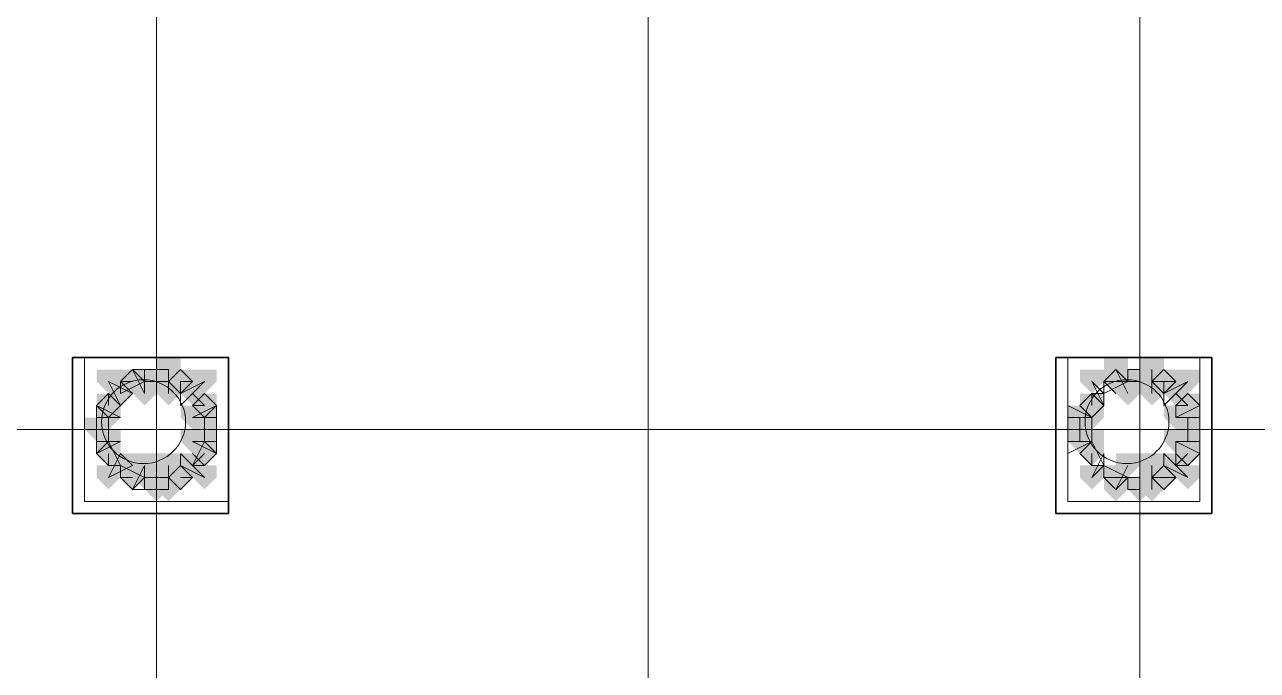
# Model space of a CAD drawing. Header units: millimetres. Extents: x 2315 to 4619, y 1334 to 1897.
# Drawn here: x 3748.86 to 3755.14, y 1537.96 to 1541.26 of the extents above; entities that cross this region are included whole.
import ezdxf

# ---------------------------------------------------------------- set-up
doc = ezdxf.new("R2010")
doc.units = ezdxf.units.MM
for name, color, linetype, true_color in [('PDF_10', 7, 'Continuous', 0x00b85c), ('PDF_AXIS', 7, 'Continuous', 0x00b85c), ('PDF_柱构件', 7, 'Continuous', 0x00b85c), ('PDF_转运站初步方案', 7, 'Continuous', 0x00b85c)]:
    doc.layers.add(name, color=color, linetype=linetype, true_color=true_color)
doc.layers.add('PDF_中心线层', color=1, linetype='Continuous')
doc.layers.add('PDF_粗实线层', color=7, linetype='Continuous')

msp = doc.modelspace()

# ---------------------------------------------------------------- hatches: boundary and pattern name
at = {"layer": 'PDF_10', "transparency": 33554559}
for points in [[(3749.4132, 1539.4974), (3749.3521, 1539.4974), (3749.3521, 1539.4363), (3749.4132, 1539.3752), (3749.4743, 1539.4363), (3749.4743, 1539.4974)], [(3749.4132, 1539.4974), (3749.3521, 1539.4974), (3749.3521, 1539.4363), (3749.4132, 1539.3752), (3749.4743, 1539.4363), (3749.4743, 1539.4974)], [(3749.5354, 1539.4974), (3749.4743, 1539.4974), (3749.4743, 1539.4363), (3749.5354, 1539.3752), (3749.5965, 1539.4363), (3749.5965, 1539.4974)], [(3749.5354, 1539.4974), (3749.4743, 1539.4974), (3749.4743, 1539.4363), (3749.5354, 1539.3752), (3749.5965, 1539.4363), (3749.5965, 1539.4974)], [(3749.6576, 1539.4974), (3749.5965, 1539.4974), (3749.5965, 1539.4363), (3749.6576, 1539.3752), (3749.7186, 1539.4363), (3749.7186, 1539.4974)], [(3749.6576, 1539.4974), (3749.5965, 1539.4974), (3749.5965, 1539.4363), (3749.6576, 1539.3752), (3749.7186, 1539.4363), (3749.7186, 1539.4974)], [(3754.4219, 1539.4974), (3754.3608, 1539.4974), (3754.3608, 1539.4363), (3754.4219, 1539.3752), (3754.483, 1539.4363), (3754.483, 1539.4974)], [(3754.4219, 1539.4974), (3754.3608, 1539.4974), (3754.3608, 1539.4363), (3754.4219, 1539.3752), (3754.483, 1539.4363), (3754.483, 1539.4974)], [(3754.544, 1539.4974), (3754.483, 1539.4974), (3754.483, 1539.4363), (3754.544, 1539.3752), (3754.6051, 1539.4363), (3754.6051, 1539.4974)], [(3754.544, 1539.4974), (3754.483, 1539.4974), (3754.483, 1539.4363), (3754.544, 1539.3752), (3754.6051, 1539.4363), (3754.6051, 1539.4974)], [(3754.6662, 1539.4974), (3754.6051, 1539.4974), (3754.6051, 1539.4363), (3754.6662, 1539.3752), (3754.7273, 1539.4363), (3754.7273, 1539.4974)], [(3754.6662, 1539.4974), (3754.6051, 1539.4974), (3754.6051, 1539.4363), (3754.6662, 1539.3752), (3754.7273, 1539.4363), (3754.7273, 1539.4974)], [(3749.2911, 1539.3752), (3749.23, 1539.3752), (3749.23, 1539.3141), (3749.2911, 1539.253), (3749.3521, 1539.3141), (3749.3521, 1539.3752)], [(3749.2911, 1539.3752), (3749.23, 1539.3752), (3749.23, 1539.3141), (3749.2911, 1539.253), (3749.3521, 1539.3141), (3749.3521, 1539.3752)], [(3749.2911, 1539.3752), (3749.23, 1539.3752), (3749.23, 1539.3141), (3749.2911, 1539.253), (3749.3521, 1539.3141), (3749.3521, 1539.3752)], [(3749.7797, 1539.3752), (3749.7186, 1539.3752), (3749.7186, 1539.3141), (3749.7797, 1539.253), (3749.8408, 1539.3141), (3749.8408, 1539.3752)], [(3749.7797, 1539.3752), (3749.7186, 1539.3752), (3749.7186, 1539.3141), (3749.7797, 1539.253), (3749.8408, 1539.3141), (3749.8408, 1539.3752)], [(3754.2997, 1539.3752), (3754.2386, 1539.3752), (3754.2386, 1539.3141), (3754.2997, 1539.253), (3754.3608, 1539.3141), (3754.3608, 1539.3752)], [(3754.2997, 1539.3752), (3754.2386, 1539.3752), (3754.2386, 1539.3141), (3754.2997, 1539.253), (3754.3608, 1539.3141), (3754.3608, 1539.3752)], [(3754.2997, 1539.3752), (3754.2386, 1539.3752), (3754.2386, 1539.3141), (3754.2997, 1539.253), (3754.3608, 1539.3141), (3754.3608, 1539.3752)], [(3754.7884, 1539.3752), (3754.7273, 1539.3752), (3754.7273, 1539.3141), (3754.7884, 1539.253), (3754.8494, 1539.3141), (3754.8494, 1539.3752)], [(3754.7884, 1539.3752), (3754.7273, 1539.3752), (3754.7273, 1539.3141), (3754.7884, 1539.253), (3754.8494, 1539.3141), (3754.8494, 1539.3752)], [(3749.23, 1539.253), (3749.1689, 1539.253), (3749.1689, 1539.192), (3749.23, 1539.1309), (3749.2911, 1539.192), (3749.2911, 1539.253)], [(3749.23, 1539.253), (3749.1689, 1539.253), (3749.1689, 1539.192), (3749.23, 1539.1309), (3749.2911, 1539.192), (3749.2911, 1539.253)], [(3749.7797, 1539.253), (3749.7186, 1539.253), (3749.7186, 1539.192), (3749.7797, 1539.1309), (3749.8408, 1539.192), (3749.8408, 1539.253)], [(3749.7797, 1539.253), (3749.7186, 1539.253), (3749.7186, 1539.192), (3749.7797, 1539.1309), (3749.8408, 1539.192), (3749.8408, 1539.253)], [(3754.2386, 1539.253), (3754.1776, 1539.253), (3754.1776, 1539.192), (3754.2386, 1539.1309), (3754.2997, 1539.192), (3754.2997, 1539.253)], [(3754.2386, 1539.253), (3754.1776, 1539.253), (3754.1776, 1539.192), (3754.2386, 1539.1309), (3754.2997, 1539.192), (3754.2997, 1539.253)], [(3754.7884, 1539.253), (3754.7273, 1539.253), (3754.7273, 1539.192), (3754.7884, 1539.1309), (3754.8494, 1539.192), (3754.8494, 1539.253)], [(3754.7884, 1539.253), (3754.7273, 1539.253), (3754.7273, 1539.192), (3754.7884, 1539.1309), (3754.8494, 1539.192), (3754.8494, 1539.253)], [(3749.2911, 1539.1309), (3749.23, 1539.1309), (3749.23, 1539.0698), (3749.2911, 1539.0087), (3749.3521, 1539.0698), (3749.3521, 1539.1309)], [(3749.2911, 1539.1309), (3749.23, 1539.1309), (3749.23, 1539.0698), (3749.2911, 1539.0087), (3749.3521, 1539.0698), (3749.3521, 1539.1309)], [(3749.7797, 1539.1309), (3749.7186, 1539.1309), (3749.7186, 1539.0698), (3749.7797, 1539.0087), (3749.8408, 1539.0698), (3749.8408, 1539.1309)], [(3749.7797, 1539.1309), (3749.7186, 1539.1309), (3749.7186, 1539.0698), (3749.7797, 1539.0087), (3749.8408, 1539.0698), (3749.8408, 1539.1309)], [(3754.2997, 1539.1309), (3754.2386, 1539.1309), (3754.2386, 1539.0698), (3754.2997, 1539.0087), (3754.3608, 1539.0698), (3754.3608, 1539.1309)], [(3754.2997, 1539.1309), (3754.2386, 1539.1309), (3754.2386, 1539.0698), (3754.2997, 1539.0087), (3754.3608, 1539.0698), (3754.3608, 1539.1309)], [(3754.7884, 1539.1309), (3754.7273, 1539.1309), (3754.7273, 1539.0698), (3754.7884, 1539.0087), (3754.8494, 1539.0698), (3754.8494, 1539.1309)], [(3754.7884, 1539.1309), (3754.7273, 1539.1309), (3754.7273, 1539.0698), (3754.7884, 1539.0087), (3754.8494, 1539.0698), (3754.8494, 1539.1309)], [(3749.4132, 1539.0087), (3749.3521, 1539.0087), (3749.3521, 1538.9476), (3749.4132, 1538.8866), (3749.4743, 1538.9476), (3749.4743, 1539.0087)], [(3749.4132, 1539.0087), (3749.3521, 1539.0087), (3749.3521, 1538.9476), (3749.4132, 1538.8866), (3749.4743, 1538.9476), (3749.4743, 1539.0087)], [(3749.6576, 1539.0087), (3749.5965, 1539.0087), (3749.5965, 1538.9476), (3749.6576, 1538.8866), (3749.7186, 1538.9476), (3749.7186, 1539.0087)], [(3749.6576, 1539.0087), (3749.5965, 1539.0087), (3749.5965, 1538.9476), (3749.6576, 1538.8866), (3749.7186, 1538.9476), (3749.7186, 1539.0087)], [(3749.6576, 1539.0087), (3749.5965, 1539.0087), (3749.5965, 1538.9476), (3749.6576, 1538.8866), (3749.7186, 1538.9476), (3749.7186, 1539.0087)], [(3754.4219, 1539.0087), (3754.3608, 1539.0087), (3754.3608, 1538.9476), (3754.4219, 1538.8866), (3754.483, 1538.9476), (3754.483, 1539.0087)], [(3754.4219, 1539.0087), (3754.3608, 1539.0087), (3754.3608, 1538.9476), (3754.4219, 1538.8866), (3754.483, 1538.9476), (3754.483, 1539.0087)], [(3754.6662, 1539.0087), (3754.6051, 1539.0087), (3754.6051, 1538.9476), (3754.6662, 1538.8866), (3754.7273, 1538.9476), (3754.7273, 1539.0087)], [(3754.6662, 1539.0087), (3754.6051, 1539.0087), (3754.6051, 1538.9476), (3754.6662, 1538.8866), (3754.7273, 1538.9476), (3754.7273, 1539.0087)], [(3754.6662, 1539.0087), (3754.6051, 1539.0087), (3754.6051, 1538.9476), (3754.6662, 1538.8866), (3754.7273, 1538.9476), (3754.7273, 1539.0087)], [(3749.5354, 1538.9476), (3749.4743, 1538.9476), (3749.4743, 1538.8866), (3749.5354, 1538.8255), (3749.5965, 1538.8866), (3749.5965, 1538.9476)], [(3749.5354, 1538.9476), (3749.4743, 1538.9476), (3749.4743, 1538.8866), (3749.5354, 1538.8255), (3749.5965, 1538.8866), (3749.5965, 1538.9476)], [(3754.544, 1538.9476), (3754.483, 1538.9476), (3754.483, 1538.8866), (3754.544, 1538.8255), (3754.6051, 1538.8866), (3754.6051, 1538.9476)], [(3754.544, 1538.9476), (3754.483, 1538.9476), (3754.483, 1538.8866), (3754.544, 1538.8255), (3754.6051, 1538.8866), (3754.6051, 1538.9476)]]:
    msp.add_hatch(color=6, dxfattribs=at).paths.add_polyline_path(points)
at = {"layer": 'PDF_柱构件', "transparency": 33554559}
for points in [[(3749.5965, 1539.5584), (3749.5354, 1539.5584), (3749.5354, 1539.4974), (3749.5965, 1539.4363), (3749.6576, 1539.4974), (3749.6576, 1539.5584)], [(3754.4219, 1539.5584), (3754.3608, 1539.5584), (3754.3608, 1539.4974), (3754.4219, 1539.4363), (3754.483, 1539.4974), (3754.483, 1539.5584)], [(3754.6051, 1539.5584), (3754.544, 1539.5584), (3754.544, 1539.4974), (3754.6051, 1539.4363), (3754.6662, 1539.4974), (3754.6662, 1539.5584)], [(3749.2911, 1539.4974), (3749.23, 1539.4974), (3749.23, 1539.4363), (3749.2911, 1539.3752), (3749.3521, 1539.4363), (3749.3521, 1539.4974)], [(3749.4743, 1539.4974), (3749.4132, 1539.4974), (3749.4132, 1539.4363), (3749.4743, 1539.3752), (3749.5354, 1539.4363), (3749.5354, 1539.4974)], [(3749.5965, 1539.4974), (3749.5354, 1539.4974), (3749.5354, 1539.4363), (3749.5965, 1539.3752), (3749.6576, 1539.4363), (3749.6576, 1539.4974)], [(3749.7797, 1539.4974), (3749.7186, 1539.4974), (3749.7186, 1539.4363), (3749.7797, 1539.3752), (3749.8408, 1539.4363), (3749.8408, 1539.4974)], [(3754.2997, 1539.4974), (3754.2386, 1539.4974), (3754.2386, 1539.4363), (3754.2997, 1539.3752), (3754.3608, 1539.4363), (3754.3608, 1539.4974)], [(3754.6051, 1539.4974), (3754.544, 1539.4974), (3754.544, 1539.4363), (3754.6051, 1539.3752), (3754.6662, 1539.4363), (3754.6662, 1539.4974)], [(3754.7884, 1539.4974), (3754.7273, 1539.4974), (3754.7273, 1539.4363), (3754.7884, 1539.3752), (3754.8494, 1539.4363), (3754.8494, 1539.4974)], [(3749.3521, 1539.4363), (3749.2911, 1539.4363), (3749.2911, 1539.3752), (3749.3521, 1539.3141), (3749.4132, 1539.3752), (3749.4132, 1539.4363)], [(3749.4743, 1539.4363), (3749.4132, 1539.4363), (3749.4132, 1539.3752), (3749.4743, 1539.3141), (3749.5354, 1539.3752), (3749.5354, 1539.4363)], [(3749.5965, 1539.4363), (3749.5354, 1539.4363), (3749.5354, 1539.3752), (3749.5965, 1539.3141), (3749.6576, 1539.3752), (3749.6576, 1539.4363)], [(3749.7186, 1539.4363), (3749.6576, 1539.4363), (3749.6576, 1539.3752), (3749.7186, 1539.3141), (3749.7797, 1539.3752), (3749.7797, 1539.4363)], [(3754.483, 1539.4363), (3754.4219, 1539.4363), (3754.4219, 1539.3752), (3754.483, 1539.3141), (3754.544, 1539.3752), (3754.544, 1539.4363)], [(3754.6051, 1539.4363), (3754.544, 1539.4363), (3754.544, 1539.3752), (3754.6051, 1539.3141), (3754.6662, 1539.3752), (3754.6662, 1539.4363)], [(3754.7273, 1539.4363), (3754.6662, 1539.4363), (3754.6662, 1539.3752), (3754.7273, 1539.3141), (3754.7884, 1539.3752), (3754.7884, 1539.4363)], [(3749.2911, 1539.3141), (3749.23, 1539.3141), (3749.23, 1539.253), (3749.2911, 1539.192), (3749.3521, 1539.253), (3749.3521, 1539.3141)], [(3749.7186, 1539.3141), (3749.6576, 1539.3141), (3749.6576, 1539.253), (3749.7186, 1539.192), (3749.7797, 1539.253), (3749.7797, 1539.3141)], [(3749.7797, 1539.3141), (3749.7186, 1539.3141), (3749.7186, 1539.253), (3749.7797, 1539.192), (3749.8408, 1539.253), (3749.8408, 1539.3141)], [(3754.2386, 1539.3141), (3754.1776, 1539.3141), (3754.1776, 1539.253), (3754.2386, 1539.192), (3754.2997, 1539.253), (3754.2997, 1539.3141)], [(3754.2997, 1539.3141), (3754.2386, 1539.3141), (3754.2386, 1539.253), (3754.2997, 1539.192), (3754.3608, 1539.253), (3754.3608, 1539.3141)], [(3754.7273, 1539.3141), (3754.6662, 1539.3141), (3754.6662, 1539.253), (3754.7273, 1539.192), (3754.7884, 1539.253), (3754.7884, 1539.3141)], [(3754.7884, 1539.3141), (3754.7273, 1539.3141), (3754.7273, 1539.253), (3754.7884, 1539.192), (3754.8494, 1539.253), (3754.8494, 1539.3141)], [(3749.2911, 1539.192), (3749.23, 1539.192), (3749.23, 1539.1309), (3749.2911, 1539.0698), (3749.3521, 1539.1309), (3749.3521, 1539.192)], [(3749.7186, 1539.192), (3749.6576, 1539.192), (3749.6576, 1539.1309), (3749.7186, 1539.0698), (3749.7797, 1539.1309), (3749.7797, 1539.192)], [(3749.7797, 1539.192), (3749.7186, 1539.192), (3749.7186, 1539.1309), (3749.7797, 1539.0698), (3749.8408, 1539.1309), (3749.8408, 1539.192)], [(3754.2386, 1539.192), (3754.1776, 1539.192), (3754.1776, 1539.1309), (3754.2386, 1539.0698), (3754.2997, 1539.1309), (3754.2997, 1539.192)], [(3754.2997, 1539.192), (3754.2386, 1539.192), (3754.2386, 1539.1309), (3754.2997, 1539.0698), (3754.3608, 1539.1309), (3754.3608, 1539.192)], [(3754.7273, 1539.192), (3754.6662, 1539.192), (3754.6662, 1539.1309), (3754.7273, 1539.0698), (3754.7884, 1539.1309), (3754.7884, 1539.192)], [(3754.7884, 1539.192), (3754.7273, 1539.192), (3754.7273, 1539.1309), (3754.7884, 1539.0698), (3754.8494, 1539.1309), (3754.8494, 1539.192)], [(3749.3521, 1539.0698), (3749.2911, 1539.0698), (3749.2911, 1539.0087), (3749.3521, 1538.9476), (3749.4132, 1539.0087), (3749.4132, 1539.0698)], [(3749.4743, 1539.0698), (3749.4132, 1539.0698), (3749.4132, 1539.0087), (3749.4743, 1538.9476), (3749.5354, 1539.0087), (3749.5354, 1539.0698)], [(3749.5965, 1539.0698), (3749.5354, 1539.0698), (3749.5354, 1539.0087), (3749.5965, 1538.9476), (3749.6576, 1539.0087), (3749.6576, 1539.0698)], [(3749.7186, 1539.0698), (3749.6576, 1539.0698), (3749.6576, 1539.0087), (3749.7186, 1538.9476), (3749.7797, 1539.0087), (3749.7797, 1539.0698)], [(3754.483, 1539.0698), (3754.4219, 1539.0698), (3754.4219, 1539.0087), (3754.483, 1538.9476), (3754.544, 1539.0087), (3754.544, 1539.0698)], [(3754.6051, 1539.0698), (3754.544, 1539.0698), (3754.544, 1539.0087), (3754.6051, 1538.9476), (3754.6662, 1539.0087), (3754.6662, 1539.0698)], [(3754.7273, 1539.0698), (3754.6662, 1539.0698), (3754.6662, 1539.0087), (3754.7273, 1538.9476), (3754.7884, 1539.0087), (3754.7884, 1539.0698)], [(3749.2911, 1539.0087), (3749.23, 1539.0087), (3749.23, 1538.9476), (3749.2911, 1538.8866), (3749.3521, 1538.9476), (3749.3521, 1539.0087)], [(3749.4743, 1539.0087), (3749.4132, 1539.0087), (3749.4132, 1538.9476), (3749.4743, 1538.8866), (3749.5354, 1538.9476), (3749.5354, 1539.0087)], [(3749.5965, 1539.0087), (3749.5354, 1539.0087), (3749.5354, 1538.9476), (3749.5965, 1538.8866), (3749.6576, 1538.9476), (3749.6576, 1539.0087)], [(3749.7797, 1539.0087), (3749.7186, 1539.0087), (3749.7186, 1538.9476), (3749.7797, 1538.8866), (3749.8408, 1538.9476), (3749.8408, 1539.0087)], [(3754.2997, 1539.0087), (3754.2386, 1539.0087), (3754.2386, 1538.9476), (3754.2997, 1538.8866), (3754.3608, 1538.9476), (3754.3608, 1539.0087)], [(3754.6051, 1539.0087), (3754.544, 1539.0087), (3754.544, 1538.9476), (3754.6051, 1538.8866), (3754.6662, 1538.9476), (3754.6662, 1539.0087)], [(3754.7884, 1539.0087), (3754.7273, 1539.0087), (3754.7273, 1538.9476), (3754.7884, 1538.8866), (3754.8494, 1538.9476), (3754.8494, 1539.0087)], [(3749.5965, 1538.9476), (3749.5354, 1538.9476), (3749.5354, 1538.8866), (3749.5965, 1538.8255), (3749.6576, 1538.8866), (3749.6576, 1538.9476)], [(3754.4219, 1538.9476), (3754.3608, 1538.9476), (3754.3608, 1538.8866), (3754.4219, 1538.8255), (3754.483, 1538.8866), (3754.483, 1538.9476)], [(3754.6051, 1538.9476), (3754.544, 1538.9476), (3754.544, 1538.8866), (3754.6051, 1538.8255), (3754.6662, 1538.8866), (3754.6662, 1538.9476)]]:
    msp.add_hatch(color=6, dxfattribs=at).paths.add_polyline_path(points)
at = {"layer": 'PDF_转运站初步方案', "transparency": 33554559}
for points in [[(3749.4132, 1539.4974), (3749.3521, 1539.4974), (3749.3521, 1539.4363), (3749.4132, 1539.3752), (3749.4743, 1539.4363), (3749.4743, 1539.4974)], [(3749.4132, 1539.4974), (3749.3521, 1539.4974), (3749.3521, 1539.4363), (3749.4132, 1539.3752), (3749.4743, 1539.4363), (3749.4743, 1539.4974)], [(3749.5354, 1539.4974), (3749.4743, 1539.4974), (3749.4743, 1539.4363), (3749.5354, 1539.3752), (3749.5965, 1539.4363), (3749.5965, 1539.4974)], [(3749.5354, 1539.4974), (3749.4743, 1539.4974), (3749.4743, 1539.4363), (3749.5354, 1539.3752), (3749.5965, 1539.4363), (3749.5965, 1539.4974)], [(3749.6576, 1539.4974), (3749.5965, 1539.4974), (3749.5965, 1539.4363), (3749.6576, 1539.3752), (3749.7186, 1539.4363), (3749.7186, 1539.4974)], [(3749.6576, 1539.4974), (3749.5965, 1539.4974), (3749.5965, 1539.4363), (3749.6576, 1539.3752), (3749.7186, 1539.4363), (3749.7186, 1539.4974)], [(3754.4219, 1539.4974), (3754.3608, 1539.4974), (3754.3608, 1539.4363), (3754.4219, 1539.3752), (3754.483, 1539.4363), (3754.483, 1539.4974)], [(3754.4219, 1539.4974), (3754.3608, 1539.4974), (3754.3608, 1539.4363), (3754.4219, 1539.3752), (3754.483, 1539.4363), (3754.483, 1539.4974)], [(3754.544, 1539.4974), (3754.483, 1539.4974), (3754.483, 1539.4363), (3754.544, 1539.3752), (3754.6051, 1539.4363), (3754.6051, 1539.4974)], [(3754.544, 1539.4974), (3754.483, 1539.4974), (3754.483, 1539.4363), (3754.544, 1539.3752), (3754.6051, 1539.4363), (3754.6051, 1539.4974)], [(3754.6662, 1539.4974), (3754.6051, 1539.4974), (3754.6051, 1539.4363), (3754.6662, 1539.3752), (3754.7273, 1539.4363), (3754.7273, 1539.4974)], [(3754.6662, 1539.4974), (3754.6051, 1539.4974), (3754.6051, 1539.4363), (3754.6662, 1539.3752), (3754.7273, 1539.4363), (3754.7273, 1539.4974)], [(3749.2911, 1539.3752), (3749.23, 1539.3752), (3749.23, 1539.3141), (3749.2911, 1539.253), (3749.3521, 1539.3141), (3749.3521, 1539.3752)], [(3749.2911, 1539.3752), (3749.23, 1539.3752), (3749.23, 1539.3141), (3749.2911, 1539.253), (3749.3521, 1539.3141), (3749.3521, 1539.3752)], [(3749.7797, 1539.3752), (3749.7186, 1539.3752), (3749.7186, 1539.3141), (3749.7797, 1539.253), (3749.8408, 1539.3141), (3749.8408, 1539.3752)], [(3749.7797, 1539.3752), (3749.7186, 1539.3752), (3749.7186, 1539.3141), (3749.7797, 1539.253), (3749.8408, 1539.3141), (3749.8408, 1539.3752)], [(3754.2997, 1539.3752), (3754.2386, 1539.3752), (3754.2386, 1539.3141), (3754.2997, 1539.253), (3754.3608, 1539.3141), (3754.3608, 1539.3752)], [(3754.2997, 1539.3752), (3754.2386, 1539.3752), (3754.2386, 1539.3141), (3754.2997, 1539.253), (3754.3608, 1539.3141), (3754.3608, 1539.3752)], [(3754.7884, 1539.3752), (3754.7273, 1539.3752), (3754.7273, 1539.3141), (3754.7884, 1539.253), (3754.8494, 1539.3141), (3754.8494, 1539.3752)], [(3754.7884, 1539.3752), (3754.7273, 1539.3752), (3754.7273, 1539.3141), (3754.7884, 1539.253), (3754.8494, 1539.3141), (3754.8494, 1539.3752)], [(3749.23, 1539.253), (3749.1689, 1539.253), (3749.1689, 1539.192), (3749.23, 1539.1309), (3749.2911, 1539.192), (3749.2911, 1539.253)], [(3749.23, 1539.253), (3749.1689, 1539.253), (3749.1689, 1539.192), (3749.23, 1539.1309), (3749.2911, 1539.192), (3749.2911, 1539.253)], [(3749.7797, 1539.253), (3749.7186, 1539.253), (3749.7186, 1539.192), (3749.7797, 1539.1309), (3749.8408, 1539.192), (3749.8408, 1539.253)], [(3749.7797, 1539.253), (3749.7186, 1539.253), (3749.7186, 1539.192), (3749.7797, 1539.1309), (3749.8408, 1539.192), (3749.8408, 1539.253)], [(3754.2386, 1539.253), (3754.1776, 1539.253), (3754.1776, 1539.192), (3754.2386, 1539.1309), (3754.2997, 1539.192), (3754.2997, 1539.253)], [(3754.2386, 1539.253), (3754.1776, 1539.253), (3754.1776, 1539.192), (3754.2386, 1539.1309), (3754.2997, 1539.192), (3754.2997, 1539.253)], [(3754.7884, 1539.253), (3754.7273, 1539.253), (3754.7273, 1539.192), (3754.7884, 1539.1309), (3754.8494, 1539.192), (3754.8494, 1539.253)], [(3754.7884, 1539.253), (3754.7273, 1539.253), (3754.7273, 1539.192), (3754.7884, 1539.1309), (3754.8494, 1539.192), (3754.8494, 1539.253)], [(3749.2911, 1539.1309), (3749.23, 1539.1309), (3749.23, 1539.0698), (3749.2911, 1539.0087), (3749.3521, 1539.0698), (3749.3521, 1539.1309)], [(3749.2911, 1539.1309), (3749.23, 1539.1309), (3749.23, 1539.0698), (3749.2911, 1539.0087), (3749.3521, 1539.0698), (3749.3521, 1539.1309)], [(3749.7797, 1539.1309), (3749.7186, 1539.1309), (3749.7186, 1539.0698), (3749.7797, 1539.0087), (3749.8408, 1539.0698), (3749.8408, 1539.1309)], [(3749.7797, 1539.1309), (3749.7186, 1539.1309), (3749.7186, 1539.0698), (3749.7797, 1539.0087), (3749.8408, 1539.0698), (3749.8408, 1539.1309)], [(3754.2997, 1539.1309), (3754.2386, 1539.1309), (3754.2386, 1539.0698), (3754.2997, 1539.0087), (3754.3608, 1539.0698), (3754.3608, 1539.1309)], [(3754.2997, 1539.1309), (3754.2386, 1539.1309), (3754.2386, 1539.0698), (3754.2997, 1539.0087), (3754.3608, 1539.0698), (3754.3608, 1539.1309)], [(3754.7884, 1539.1309), (3754.7273, 1539.1309), (3754.7273, 1539.0698), (3754.7884, 1539.0087), (3754.8494, 1539.0698), (3754.8494, 1539.1309)], [(3754.7884, 1539.1309), (3754.7273, 1539.1309), (3754.7273, 1539.0698), (3754.7884, 1539.0087), (3754.8494, 1539.0698), (3754.8494, 1539.1309)], [(3749.4132, 1539.0087), (3749.3521, 1539.0087), (3749.3521, 1538.9476), (3749.4132, 1538.8866), (3749.4743, 1538.9476), (3749.4743, 1539.0087)], [(3749.4132, 1539.0087), (3749.3521, 1539.0087), (3749.3521, 1538.9476), (3749.4132, 1538.8866), (3749.4743, 1538.9476), (3749.4743, 1539.0087)], [(3749.6576, 1539.0087), (3749.5965, 1539.0087), (3749.5965, 1538.9476), (3749.6576, 1538.8866), (3749.7186, 1538.9476), (3749.7186, 1539.0087)], [(3749.6576, 1539.0087), (3749.5965, 1539.0087), (3749.5965, 1538.9476), (3749.6576, 1538.8866), (3749.7186, 1538.9476), (3749.7186, 1539.0087)], [(3754.4219, 1539.0087), (3754.3608, 1539.0087), (3754.3608, 1538.9476), (3754.4219, 1538.8866), (3754.483, 1538.9476), (3754.483, 1539.0087)], [(3754.4219, 1539.0087), (3754.3608, 1539.0087), (3754.3608, 1538.9476), (3754.4219, 1538.8866), (3754.483, 1538.9476), (3754.483, 1539.0087)], [(3754.6662, 1539.0087), (3754.6051, 1539.0087), (3754.6051, 1538.9476), (3754.6662, 1538.8866), (3754.7273, 1538.9476), (3754.7273, 1539.0087)], [(3754.6662, 1539.0087), (3754.6051, 1539.0087), (3754.6051, 1538.9476), (3754.6662, 1538.8866), (3754.7273, 1538.9476), (3754.7273, 1539.0087)], [(3749.5354, 1538.9476), (3749.4743, 1538.9476), (3749.4743, 1538.8866), (3749.5354, 1538.8255), (3749.5965, 1538.8866), (3749.5965, 1538.9476)], [(3749.5354, 1538.9476), (3749.4743, 1538.9476), (3749.4743, 1538.8866), (3749.5354, 1538.8255), (3749.5965, 1538.8866), (3749.5965, 1538.9476)], [(3754.544, 1538.9476), (3754.483, 1538.9476), (3754.483, 1538.8866), (3754.544, 1538.8255), (3754.6051, 1538.8866), (3754.6051, 1538.9476)], [(3754.544, 1538.9476), (3754.483, 1538.9476), (3754.483, 1538.8866), (3754.544, 1538.8255), (3754.6051, 1538.8866), (3754.6051, 1538.9476)]]:
    msp.add_hatch(color=6, dxfattribs=at).paths.add_polyline_path(points)

# ---------------------------------------------------------------- linework, layer by layer
at = {"layer": 'PDF_10', "color": 6, "lineweight": 18}
for points in [[(3749.5354, 1539.4363), (3749.5354, 1539.4974)], [(3754.483, 1539.4363), (3754.544, 1539.4363), (3754.544, 1539.4974)], [(3749.4132, 1539.4363), (3749.3521, 1539.4363), (3749.4132, 1539.3752)], [(3749.5965, 1539.4363), (3749.4743, 1539.4363)], [(3749.7186, 1539.4363), (3749.6576, 1539.4363), (3749.6576, 1539.3752)], [(3754.4219, 1539.3752), (3754.3608, 1539.4363), (3754.4219, 1539.4363)], [(3754.6051, 1539.4363), (3754.7273, 1539.4363)], [(3754.6662, 1539.3752), (3754.6662, 1539.4363)], [(3749.2911, 1539.3752), (3749.2911, 1539.3141)], [(3749.7186, 1539.3141), (3749.7797, 1539.3141), (3749.7186, 1539.3752)], [(3754.2997, 1539.3141), (3754.2997, 1539.3752)], [(3754.7273, 1539.3752), (3754.7884, 1539.3141), (3754.7273, 1539.3141)], [(3749.23, 1539.253), (3749.23, 1539.1309)], [(3749.7797, 1539.1309), (3749.7797, 1539.253)], [(3754.2386, 1539.1309), (3754.2386, 1539.253)], [(3754.7884, 1539.253), (3754.7884, 1539.1309)], [(3749.2911, 1539.192), (3749.23, 1539.192)], [(3749.7797, 1539.192), (3749.8408, 1539.192)], [(3754.2997, 1539.192), (3754.2386, 1539.192)], [(3754.7884, 1539.192), (3754.8494, 1539.192)], [(3749.2911, 1539.0087), (3749.2911, 1539.0698), (3749.2911, 1539.0087)], [(3749.7186, 1539.0087), (3749.7797, 1539.0698)], [(3749.7186, 1539.0698), (3749.7797, 1539.0087)], [(3754.2997, 1539.0087), (3754.2997, 1539.0698), (3754.2997, 1539.0087)], [(3754.7884, 1539.0698), (3754.7273, 1539.0087)], [(3754.7273, 1539.0698), (3754.7884, 1539.0087)], [(3749.3521, 1538.9476), (3749.4132, 1538.9476), (3749.3521, 1538.9476)], [(3749.5354, 1538.9476), (3749.5354, 1538.8866)], [(3749.6576, 1538.9476), (3749.7186, 1538.9476)], [(3754.3608, 1538.9476), (3754.4219, 1538.9476), (3754.3608, 1538.9476)], [(3754.544, 1538.9476), (3754.544, 1538.8866), (3754.483, 1538.8866)], [(3754.7273, 1538.9476), (3754.6051, 1538.9476)], [(3749.4743, 1538.8866), (3749.5965, 1538.8866)]]:
    msp.add_lwpolyline(points, dxfattribs=at)
at = {"layer": 'PDF_AXIS', "color": 6, "lineweight": 18}
for points in [[(3749.1689, 1538.8255), (3749.1689, 1539.5584), (3749.9019, 1539.5584), (3749.9019, 1538.8255)], [(3754.8494, 1538.8255), (3754.8494, 1539.5584), (3754.1776, 1539.5584), (3754.1776, 1538.8255)]]:
    msp.add_lwpolyline(points, close=True, dxfattribs=at)
at = {"layer": 'PDF_中心线层', "color": 6, "lineweight": 18}
msp.add_lwpolyline([(3752.0397, 1535.7103), (3752.0397, 1547.6822)], close=True, dxfattribs=at)
for points in [[(3749.5354, 1547.1325), (3749.5354, 1536.2601)], [(3754.544, 1547.1325), (3754.544, 1536.2601)], [(3746.6035, 1539.192), (3757.4759, 1539.192)]]:
    msp.add_lwpolyline(points, dxfattribs=at)
at = {"layer": 'PDF_柱构件', "color": 6, "lineweight": 18}
for points in [[(3749.4743, 1539.4363), (3749.3521, 1539.3752), (3749.3521, 1539.4363), (3749.4132, 1539.4974)], [(3749.4743, 1539.4974), (3749.4743, 1539.3752), (3749.4132, 1539.4974)], [(3749.5965, 1539.4363), (3749.4743, 1539.4363), (3749.4743, 1539.4974), (3749.5965, 1539.4974)], [(3749.5965, 1539.4974), (3749.5965, 1539.3752)], [(3749.6576, 1539.3752), (3749.5965, 1539.4363), (3749.6576, 1539.4974), (3749.7186, 1539.4363)], [(3754.3608, 1539.3752), (3754.483, 1539.4363), (3754.4219, 1539.4974), (3754.3608, 1539.4363)], [(3754.4219, 1539.4974), (3754.483, 1539.3752)], [(3754.483, 1539.4363), (3754.544, 1539.4363), (3754.544, 1539.4974), (3754.483, 1539.4974)], [(3754.6051, 1539.4974), (3754.6051, 1539.3752)], [(3754.6051, 1539.4363), (3754.6662, 1539.3752), (3754.7273, 1539.4363), (3754.6662, 1539.4974)], [(3749.2911, 1539.4363), (3749.4132, 1539.3752), (3749.3521, 1539.3141)], [(3749.7797, 1539.4363), (3749.6576, 1539.3141), (3749.6576, 1539.3752)], [(3754.2997, 1539.4363), (3754.3608, 1539.3141), (3754.3608, 1539.3752)], [(3754.7884, 1539.4363), (3754.6662, 1539.3752), (3754.6662, 1539.3141)], [(3749.3521, 1539.3141), (3749.2911, 1539.253), (3749.23, 1539.3141), (3749.2911, 1539.3752)], [(3749.7797, 1539.253), (3749.7186, 1539.3141), (3749.7797, 1539.3752), (3749.8408, 1539.3141)], [(3754.2997, 1539.253), (3754.3608, 1539.3141), (3754.2997, 1539.3752), (3754.2386, 1539.3141)], [(3754.7273, 1539.3141), (3754.7273, 1539.253), (3754.8494, 1539.3141), (3754.7884, 1539.3752)], [(3749.23, 1539.3141), (3749.3521, 1539.253), (3749.2911, 1539.253), (3749.23, 1539.253)], [(3749.8408, 1539.253), (3749.7186, 1539.253), (3749.8408, 1539.3141)], [(3754.1776, 1539.253), (3754.2997, 1539.253), (3754.1776, 1539.3141)], [(3754.8494, 1539.3141), (3754.7273, 1539.253), (3754.8494, 1539.253)], [(3749.2911, 1539.253), (3749.2911, 1539.1309), (3749.23, 1539.1309), (3749.23, 1539.253)], [(3749.7797, 1539.1309), (3749.7797, 1539.253), (3749.8408, 1539.253), (3749.8408, 1539.1309)], [(3754.2997, 1539.1309), (3754.2997, 1539.253), (3754.2386, 1539.253), (3754.2386, 1539.1309)], [(3754.7884, 1539.253), (3754.7884, 1539.1309), (3754.8494, 1539.1309), (3754.8494, 1539.253)], [(3749.23, 1539.1309), (3749.2911, 1539.1309), (3749.3521, 1539.1309), (3749.23, 1539.0698)], [(3749.2911, 1539.1309), (3749.3521, 1539.0087), (3749.2911, 1539.0087), (3749.23, 1539.0698)], [(3749.8408, 1539.0698), (3749.7186, 1539.1309), (3749.8408, 1539.1309)], [(3749.7186, 1539.0087), (3749.7797, 1539.1309), (3749.8408, 1539.0698), (3749.7797, 1539.0087)], [(3754.1776, 1539.0698), (3754.2997, 1539.1309), (3754.1776, 1539.1309)], [(3754.3608, 1539.0087), (3754.2997, 1539.1309), (3754.2386, 1539.0698), (3754.2997, 1539.0087)], [(3754.8494, 1539.1309), (3754.7273, 1539.1309), (3754.8494, 1539.0698)], [(3754.7273, 1539.1309), (3754.7273, 1539.0087), (3754.7884, 1539.0087), (3754.8494, 1539.0698)], [(3749.2911, 1538.9476), (3749.3521, 1539.0698), (3749.4132, 1539.0087)], [(3749.7797, 1538.9476), (3749.6576, 1539.0087), (3749.6576, 1539.0698)], [(3754.2997, 1538.9476), (3754.3608, 1539.0087), (3754.3608, 1539.0698)], [(3754.7884, 1538.9476), (3754.6662, 1539.0698), (3754.6662, 1539.0087)], [(3749.3521, 1539.0087), (3749.4743, 1538.9476), (3749.4132, 1538.8866), (3749.3521, 1538.9476)], [(3749.4132, 1538.8866), (3749.4743, 1539.0087), (3749.4743, 1538.8866)], [(3749.5965, 1538.8866), (3749.5965, 1539.0087)], [(3749.5965, 1538.9476), (3749.6576, 1539.0087), (3749.7186, 1538.9476), (3749.6576, 1538.8866)], [(3754.483, 1538.9476), (3754.3608, 1539.0087), (3754.3608, 1538.9476), (3754.4219, 1538.8866)], [(3754.4219, 1538.8866), (3754.483, 1539.0087)], [(3754.6051, 1538.8866), (3754.6051, 1539.0087)], [(3754.6662, 1539.0087), (3754.6051, 1538.9476), (3754.6662, 1538.8866), (3754.7273, 1538.9476)], [(3749.4743, 1538.9476), (3749.5965, 1538.9476), (3749.5965, 1538.8866), (3749.4743, 1538.8866)], [(3754.544, 1538.9476), (3754.483, 1538.9476), (3754.483, 1538.8866), (3754.544, 1538.8866)]]:
    msp.add_lwpolyline(points, close=True, dxfattribs=at)
for points in [[(3754.4219, 1539.4363), (3754.483, 1539.4363)], [(3754.2997, 1539.3752), (3754.3608, 1539.3752)], [(3754.3608, 1539.0087), (3754.2997, 1539.0087)], [(3754.483, 1538.9476), (3754.4219, 1538.9476)]]:
    msp.add_lwpolyline(points, dxfattribs=at)
at = {"layer": 'PDF_粗实线层', "color": 6, "lineweight": 35}
for points in [[(3749.1078, 1538.7644), (3749.9019, 1538.7644), (3749.9019, 1539.5584), (3749.1078, 1539.5584)], [(3754.9105, 1538.7644), (3754.1165, 1538.7644), (3754.1165, 1539.5584), (3754.9105, 1539.5584)]]:
    msp.add_lwpolyline(points, close=True, dxfattribs=at)
at = {"layer": 'PDF_转运站初步方案', "color": 6, "lineweight": 18}
for centre in [(3749.4693, 1539.2318), (3749.4693, 1539.2318), (3754.4781, 1539.2318), (3754.4781, 1539.2318)]:
    msp.add_circle(centre, 0.2138, dxfattribs=at)

doc.saveas('drawing.dxf')
